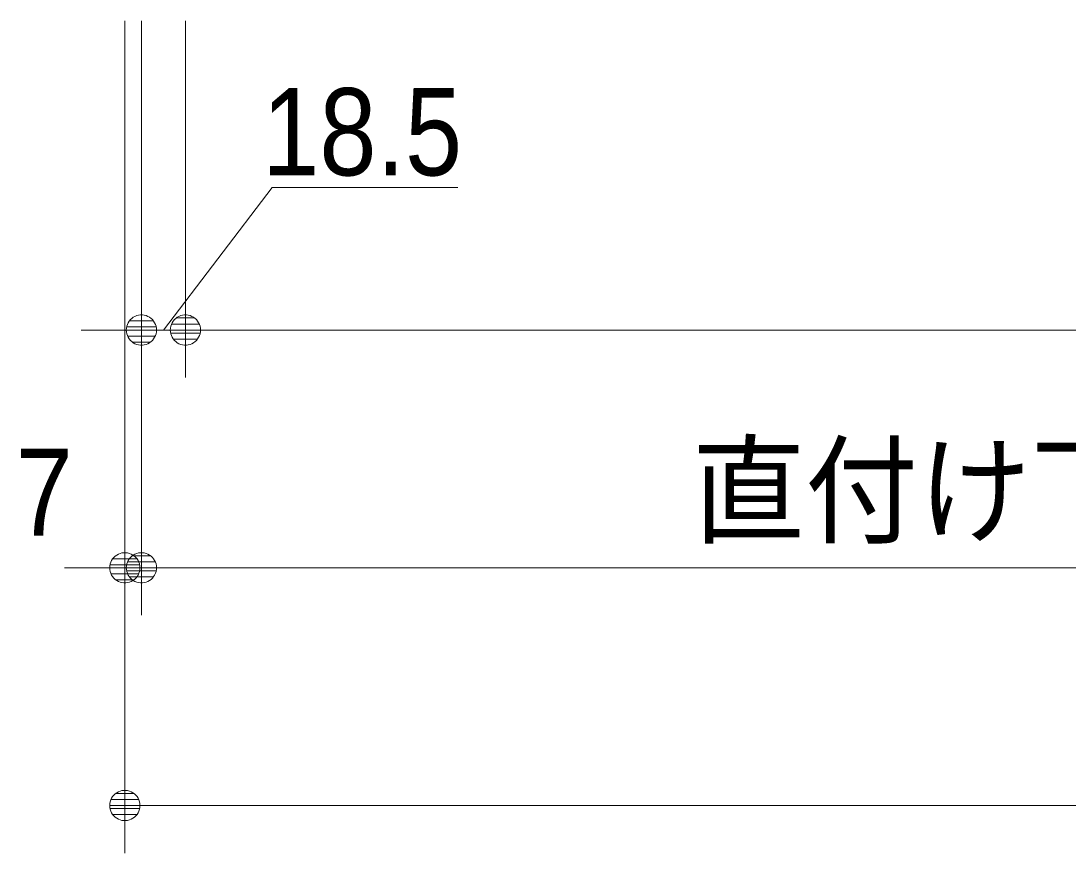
# Model space of a CAD drawing. Units: millimetres, scale not verified. Extents: x -6062 to 6062, y -3045 to 3045.
# Drawn here: x -4838.2 to -4397.7, y -2270 to -1920 of the extents above; entities that cross this region are included whole.
import ezdxf
from ezdxf.enums import TextEntityAlignment as Align

# ---------------------------------------------------------------- set-up
doc = ezdxf.new("R2010")
doc.units = ezdxf.units.MM
doc.header["$LTSCALE"] = 20
for name, color, linetype, lineweight in [('0-0_2寸法-1', 7, 'Continuous', 9), ('0-1_0', 7, 'Continuous', 9), ('0-2_2寸法-2', 7, 'Continuous', 9)]:
    doc.layers.add(name, color=color, linetype=linetype, lineweight=lineweight)
doc.styles.add('ＭＳ Ｐゴシック', font='')
doc.styles.get('ＭＳ Ｐゴシック').set_extended_font_data('MS PGothic')

# ---------------------------------------------------------------- blocks, each defined once
blk = doc.blocks.new('_Dot')
at = {"layer": '0-1_0'}
for p, q in [((-10, 0), (-20, 0)), ((9.78, 2), (-9.78, 2)), ((7.99, 6), (-7.99, 6)), ((9.16, -3.98), (-9.16, -3.98)), ((6, -7.98), (-6, -7.98))]:
    blk.add_line(p, q, dxfattribs=at)
for points in [[(10, 0), (9.92, 1.25), (9.69, 2.49), (9.3, 3.68), (8.76, 4.82), (8.09, 5.88), (7.29, 6.85), (6.37, 7.71), (5.36, 8.44), (4.26, 9.05), (3.09, 9.51), (1.87, 9.82), (0.63, 9.98), (-0.63, 9.98), (-1.87, 9.82), (-3.09, 9.51), (-4.26, 9.05), (-5.36, 8.44), (-6.37, 7.71), (-7.29, 6.85), (-8.09, 5.88), (-8.76, 4.82), (-9.3, 3.68), (-9.69, 2.49), (-9.92, 1.25), (-10, 0), (0, 0)], [(-10, 0), (-9.92, -1.25), (-9.69, -2.49), (-9.3, -3.68), (-8.76, -4.82), (-8.09, -5.88), (-7.29, -6.85), (-6.37, -7.71), (-5.36, -8.44), (-4.26, -9.05), (-3.09, -9.51), (-1.87, -9.82), (-0.63, -9.98), (0.63, -9.98), (1.87, -9.82), (3.09, -9.51), (4.26, -9.05), (5.36, -8.44), (6.37, -7.71), (7.29, -6.85), (8.09, -5.88), (8.76, -4.82), (9.3, -3.68), (9.69, -2.49), (9.92, -1.25), (10, 0), (0, 0)]]:
    blk.add_lwpolyline(points, close=True, dxfattribs=at)

msp = doc.modelspace()

# ---------------------------------------------------------------- linework, layer by layer
at = {"layer": '0-0_2寸法-1'}
for p, q in [((-4769, -1920), (-4769, -2070)), ((-4756.29, -2050), (-3618.71, -2050)), ((-4787.5, -2070), (-4787.5, -2170)), ((-4774.79, -2150), (-3624.21, -2150)), ((-4794.5, -2170), (-4794.5, -2270)), ((-4781.79, -2250), (-1225.21, -2250))]:
    msp.add_line(p, q, dxfattribs=at)
at = {"layer": '0-2_2寸法-2'}
for p, q in [((-4794.5, -1920), (-4794.5, -2170)), ((-4787.5, -1920), (-4787.5, -2170)), ((-4787.5, -1920), (-4787.5, -2070)), ((-4769, -1920), (-4769, -2070)), ((-4800.21, -2050), (-4812.92, -2050)), ((-4787.5, -2050), (-4769, -2050)), ((-4756.29, -2050), (-4743.58, -2050)), ((-4807.21, -2150), (-4819.92, -2150)), ((-4787.5, -2150), (-4794.5, -2150)), ((-4774.79, -2150), (-4762.08, -2150))]:
    msp.add_line(p, q, dxfattribs=at)
msp.add_lwpolyline([(-4654.39, -1990), (-4732.5, -1990), (-4778.25, -2050)], dxfattribs=at)

# ---------------------------------------------------------------- block references
at = {"layer": '0-0_2寸法-1', "xscale": 0.6356201, "yscale": 0.6356201, "rotation": 180}
for p in [(-4769, -2050), (-4787.5, -2150), (-4794.5, -2250)]:
    msp.add_blockref('_Dot', p, dxfattribs=at)
at = {"layer": '0-2_2寸法-2', "xscale": 0.6356201, "yscale": 0.6356201}
for p in [(-4787.5, -2050), (-4794.5, -2150)]:
    msp.add_blockref('_Dot', p, dxfattribs=at)
at = {"layer": '0-2_2寸法-2', "xscale": 0.6356201, "yscale": 0.6356201, "rotation": 180}
for p in [(-4769, -2050), (-4787.5, -2150)]:
    msp.add_blockref('_Dot', p, dxfattribs=at)

# ---------------------------------------------------------------- texts
at = {"layer": '0-0_2寸法-1', "style": 'ＭＳ Ｐゴシック', "width": 0.95}
msp.add_text('直付け下ガイド取付位置\u3000DW1-24', height=36.69, dxfattribs=at).set_placement((-4555.88, -2146.79), align=Align.BOTTOM_LEFT)
at = {"layer": '0-2_2寸法-2', "style": 'ＭＳ Ｐゴシック', "width": 0.9}
for s, height, p in [('18.5', 36.69, (-4736.66, -1995.96)), ('7', 36.66, (-4840.4, -2147.52))]:
    msp.add_text(s, height=height, dxfattribs=at).set_placement(p, align=Align.BOTTOM_LEFT)

doc.saveas('drawing.dxf')
